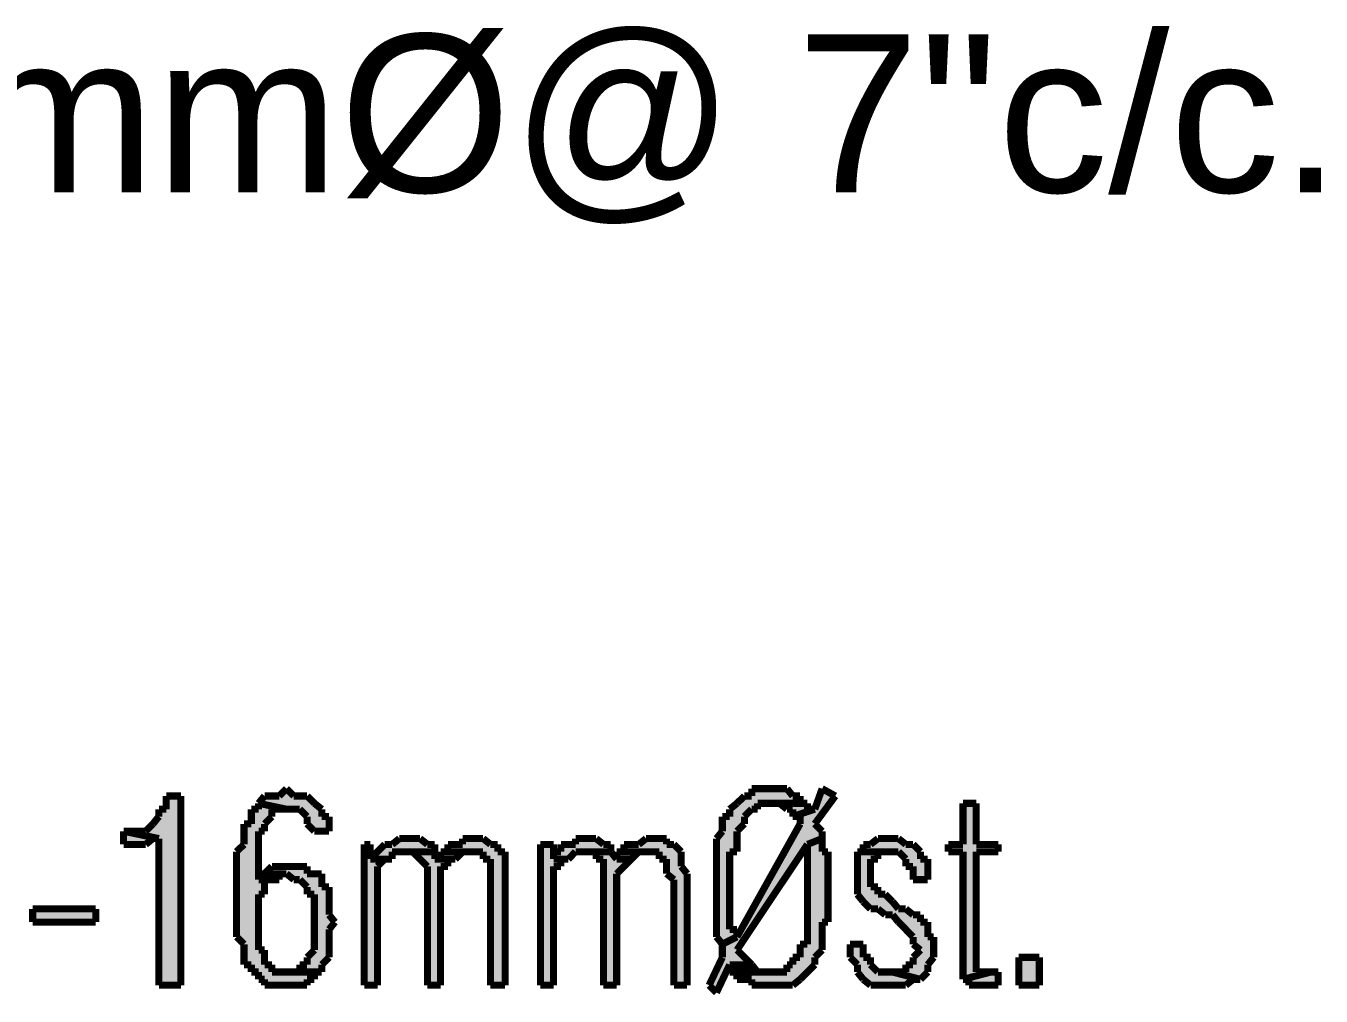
# Model space of a CAD drawing. Header units: millimetres. Extents: x 5 to 350, y 3 to 213.
# Drawn here: x 143.01 to 158.57, y 39.42 to 51.08 of the extents above; entities that cross this region are included whole.
import ezdxf

# ---------------------------------------------------------------- set-up
doc = ezdxf.new("R2010")
doc.units = ezdxf.units.MM
for name, color, linetype in [('H', 251, 'Continuous'), ('P', 255, 'Continuous'), ('T', 255, 'Continuous')]:
    doc.layers.add(name, color=color, linetype=linetype)
doc.styles.get("Standard").update_dxf_attribs({"font": 'arial.ttf'})

msp = doc.modelspace()

# ---------------------------------------------------------------- hatches: boundary and pattern name
at = {"layer": 'H', "linetype": 'Continuous'}
for points in [[(146.473, 41.398), (146.385, 41.487), (146.385, 41.575), (146.297, 41.663), (146.138, 41.663), (145.803, 41.734), (145.874, 41.822), (146.05, 41.822), (146.138, 41.91), (146.226, 41.822), (146.385, 41.822), (146.562, 41.663), (146.562, 41.575), (146.65, 41.575), (146.65, 41.398), (146.473, 41.398)], [(151.306, 39.458), (151.218, 39.546), (151.377, 39.882), (151.377, 40.04), (151.553, 40.128), (152.312, 41.487), (152.312, 41.575), (152.224, 41.575), (152.488, 41.663), (152.576, 41.91), (152.735, 41.822), (152.488, 41.487), (152.576, 41.398), (152.576, 41.31), (152.4, 41.24), (151.553, 39.97), (151.73, 39.793), (151.465, 39.793), (151.306, 39.458)], [(151.377, 40.04), (151.306, 40.128), (151.306, 41.31), (151.377, 41.398), (151.377, 41.575), (151.465, 41.575), (151.465, 41.663), (151.642, 41.822), (151.73, 41.822), (151.73, 41.91), (152.153, 41.91), (152.224, 41.822), (152.312, 41.822), (152.312, 41.734), (151.8, 41.734), (151.8, 41.663), (151.73, 41.663), (151.642, 41.575), (151.642, 41.487), (151.553, 41.398), (151.553, 41.152), (151.465, 41.152), (151.465, 40.217), (151.553, 40.217), (151.553, 40.128), (151.377, 40.04)], [(144.604, 39.546), (144.604, 41.31), (144.18, 41.398), (144.445, 41.398), (144.604, 41.575), (144.604, 41.663), (144.692, 41.663), (144.692, 41.822), (144.868, 41.822), (144.868, 39.546), (144.604, 39.546)], [(145.874, 39.546), (145.874, 39.617), (145.803, 39.617), (145.803, 39.705), (145.715, 39.705), (145.715, 39.793), (145.627, 39.793), (145.627, 40.04), (145.538, 40.128), (145.538, 41.152), (145.627, 41.24), (145.627, 41.487), (145.715, 41.487), (145.715, 41.663), (145.803, 41.663), (145.803, 41.734), (146.138, 41.663), (145.962, 41.663), (145.962, 41.575), (145.874, 41.487), (145.874, 41.398), (145.803, 41.398), (145.803, 40.816), (145.874, 40.816), (145.874, 40.64), (145.803, 40.64), (145.803, 39.97), (145.874, 39.97), (145.874, 39.793), (145.962, 39.793), (145.962, 39.705), (146.473, 39.705), (146.473, 39.617), (146.385, 39.617), (146.385, 39.546), (145.874, 39.546)], [(152.224, 41.575), (152.224, 41.663), (152.153, 41.663), (152.065, 41.734), (152.4, 41.734), (152.4, 41.663), (152.488, 41.663), (152.224, 41.575)], [(154.27, 39.617), (154.27, 41.152), (154.093, 41.152), (154.093, 41.24), (154.27, 41.24), (154.27, 41.734), (154.428, 41.734), (154.428, 41.24), (154.693, 41.24), (154.693, 41.152), (154.428, 41.152), (154.428, 39.705), (154.605, 39.705), (154.27, 39.617)], [(144.18, 41.24), (144.18, 41.398), (144.604, 41.31), (144.533, 41.31), (144.445, 41.24), (144.18, 41.24)], [(147.144, 41.063), (147.32, 41.24), (147.408, 41.24), (147.496, 41.31), (147.743, 41.31), (147.832, 41.24), (147.92, 41.24), (147.92, 41.152), (147.408, 41.152), (147.408, 41.063), (147.144, 41.063)], [(148.59, 39.546), (148.59, 41.063), (148.502, 41.063), (148.502, 41.152), (148.078, 41.152), (148.078, 41.24), (148.255, 41.24), (148.255, 41.31), (148.502, 41.31), (148.59, 41.24), (148.678, 41.24), (148.678, 41.152), (148.766, 41.152), (148.766, 39.546), (148.59, 39.546)], [(149.348, 41.063), (149.348, 41.152), (149.437, 41.152), (149.437, 41.24), (149.613, 41.24), (149.613, 41.31), (149.86, 41.31), (149.948, 41.24), (150.036, 41.24), (150.036, 41.152), (149.613, 41.152), (149.525, 41.063), (149.348, 41.063)], [(150.795, 39.546), (150.795, 40.816), (150.707, 40.887), (150.707, 41.063), (150.618, 41.063), (150.618, 41.152), (150.195, 41.152), (150.195, 41.24), (150.372, 41.24), (150.46, 41.31), (150.707, 41.31), (150.707, 41.24), (150.795, 41.24), (150.883, 41.152), (150.883, 40.975), (150.954, 40.887), (150.954, 39.546), (150.795, 39.546)], [(151.73, 39.546), (151.73, 39.617), (151.553, 39.617), (151.553, 39.705), (152.153, 39.705), (152.153, 39.793), (152.224, 39.793), (152.224, 39.882), (152.312, 39.882), (152.312, 40.04), (152.4, 40.04), (152.4, 41.24), (152.576, 41.31), (152.576, 41.152), (152.647, 41.152), (152.647, 40.305), (152.576, 40.305), (152.576, 39.97), (152.488, 39.882), (152.488, 39.793), (152.224, 39.546), (151.73, 39.546)], [(153.67, 40.816), (153.67, 40.975), (153.582, 40.975), (153.582, 41.063), (153.494, 41.152), (153.07, 41.152), (153.07, 41.24), (153.158, 41.24), (153.247, 41.31), (153.494, 41.31), (153.582, 41.24), (153.67, 41.24), (153.758, 41.152), (153.758, 41.063), (153.846, 41.063), (153.846, 40.816), (153.67, 40.816)], [(147.073, 39.546), (147.073, 41.24), (147.144, 41.24), (147.144, 41.063), (147.32, 41.063), (147.232, 40.975), (147.232, 39.546), (147.073, 39.546)], [(147.832, 39.546), (147.832, 40.975), (147.655, 41.152), (147.92, 41.152), (147.92, 41.063), (148.078, 41.063), (148.078, 40.975), (147.99, 40.975), (147.99, 39.546), (147.832, 39.546)], [(147.99, 41.063), (147.99, 41.152), (148.255, 41.152), (148.167, 41.063), (147.99, 41.063)], [(149.19, 39.546), (149.19, 41.24), (149.348, 41.24), (149.348, 41.063), (149.437, 41.063), (149.437, 40.975), (149.348, 40.975), (149.348, 39.546), (149.19, 39.546)], [(149.948, 39.546), (149.948, 41.063), (149.86, 41.063), (149.86, 41.152), (150.036, 41.152), (150.107, 41.063), (150.283, 41.063), (150.107, 40.887), (150.107, 39.546), (149.948, 39.546)], [(150.107, 41.063), (150.107, 41.152), (150.372, 41.152), (150.283, 41.063), (150.107, 41.063)], [(153.758, 39.617), (153.423, 39.705), (153.582, 39.705), (153.582, 39.793), (153.67, 39.793), (153.67, 39.882), (153.758, 39.97), (153.67, 40.04), (153.67, 40.128), (153.423, 40.393), (153.335, 40.393), (153.247, 40.464), (153.158, 40.464), (153, 40.64), (153, 41.152), (153.247, 41.152), (153.247, 41.063), (153.158, 41.063), (153.158, 40.728), (153.247, 40.728), (153.247, 40.64), (153.335, 40.64), (153.494, 40.464), (153.582, 40.464), (153.67, 40.393), (153.758, 40.393), (153.758, 40.305), (153.846, 40.305), (153.846, 40.128), (153.917, 40.128), (153.917, 39.882), (153.846, 39.793), (153.846, 39.705), (153.758, 39.617)], [(146.297, 39.705), (146.297, 39.793), (146.385, 39.793), (146.385, 39.882), (146.473, 39.97), (146.473, 40.64), (146.385, 40.64), (146.385, 40.728), (146.297, 40.816), (146.226, 40.816), (146.138, 40.887), (145.874, 40.887), (145.962, 40.975), (146.385, 40.975), (146.385, 40.887), (146.562, 40.887), (146.562, 40.728), (146.65, 40.728), (146.65, 40.393), (146.72, 40.305), (146.65, 40.217), (146.65, 39.882), (146.562, 39.793), (146.562, 39.705), (146.297, 39.705)], [(145.803, 40.816), (145.803, 40.887), (146.05, 40.887), (146.05, 40.816), (145.803, 40.816)], [(143.087, 40.305), (143.087, 40.464), (143.845, 40.464), (143.845, 40.305), (143.087, 40.305)], [(153.158, 39.546), (153, 39.705), (153, 39.793), (152.912, 39.882), (152.912, 40.04), (153.07, 40.04), (153.07, 39.882), (153.158, 39.882), (153.158, 39.793), (153.247, 39.705), (153.423, 39.705), (153.758, 39.617), (153.67, 39.617), (153.582, 39.546), (153.158, 39.546)], [(154.94, 39.546), (154.94, 39.882), (155.187, 39.882), (155.187, 39.546), (154.94, 39.546)], [(151.465, 39.705), (151.465, 39.793), (151.73, 39.793), (151.8, 39.705), (151.465, 39.705)], [(154.34, 39.546), (154.34, 39.617), (154.27, 39.617), (154.605, 39.705), (154.693, 39.705), (154.693, 39.546), (154.34, 39.546)]]:
    msp.add_hatch(color=256, dxfattribs=at).paths.add_polyline_path(points)

# ---------------------------------------------------------------- linework, layer by layer
at = {"layer": 'P', "const_width": 0.085}
for points in [[(146.138, 41.91), (146.05, 41.822)], [(146.226, 41.822), (146.138, 41.91)], [(151.8, 41.91), (151.73, 41.91)], [(151.73, 41.91), (151.73, 41.822)], [(151.888, 41.91), (151.8, 41.91)], [(151.977, 41.91), (151.888, 41.91)], [(152.065, 41.91), (151.977, 41.91)], [(152.153, 41.91), (152.065, 41.91)], [(152.065, 41.91), (152.065, 41.91)], [(152.224, 41.822), (152.153, 41.91)], [(152.576, 41.91), (152.488, 41.663)], [(152.735, 41.822), (152.576, 41.91)], [(144.868, 41.822), (144.692, 41.822)], [(144.692, 41.822), (144.692, 41.734)], [(144.692, 41.734), (144.692, 41.663)], [(144.868, 39.546), (144.868, 41.822)], [(145.874, 41.822), (145.803, 41.734)], [(145.803, 41.734), (145.803, 41.663)], [(146.138, 41.663), (145.803, 41.734)], [(145.803, 41.734), (146.138, 41.663)], [(145.962, 41.822), (145.874, 41.822)], [(146.05, 41.822), (145.962, 41.822)], [(146.297, 41.822), (146.226, 41.822)], [(146.385, 41.822), (146.297, 41.822)], [(146.473, 41.734), (146.385, 41.822)], [(146.562, 41.663), (146.473, 41.734)], [(151.553, 41.734), (151.465, 41.663)], [(151.642, 41.822), (151.553, 41.734)], [(151.73, 41.822), (151.642, 41.822)], [(151.8, 41.663), (151.8, 41.734)], [(151.8, 41.734), (151.888, 41.734)], [(151.888, 41.734), (151.977, 41.734)], [(152.4, 41.734), (151.977, 41.734)], [(151.977, 41.734), (152.065, 41.734)], [(151.977, 41.734), (152.4, 41.734)], [(152.065, 41.734), (152.153, 41.663)], [(152.312, 41.822), (152.224, 41.822)], [(152.312, 41.734), (152.312, 41.822)], [(152.4, 41.734), (152.312, 41.734)], [(152.4, 41.663), (152.4, 41.734)], [(152.488, 41.487), (152.735, 41.822)], [(154.428, 41.734), (154.27, 41.734)], [(154.27, 41.734), (154.27, 41.24)], [(154.428, 41.24), (154.428, 41.734)], [(144.604, 41.575), (144.533, 41.487)], [(144.692, 41.663), (144.604, 41.663)], [(144.604, 41.663), (144.604, 41.575)], [(145.803, 41.663), (145.715, 41.663)], [(145.715, 41.663), (145.715, 41.575)], [(145.715, 41.575), (145.715, 41.487)], [(145.874, 41.487), (145.962, 41.575)], [(145.962, 41.575), (145.962, 41.663)], [(145.962, 41.663), (146.05, 41.663)], [(146.05, 41.663), (146.138, 41.663)], [(146.138, 41.663), (146.138, 41.663)], [(146.138, 41.663), (146.226, 41.663)], [(146.226, 41.663), (146.297, 41.663)], [(146.297, 41.663), (146.385, 41.575)], [(146.385, 41.575), (146.385, 41.487)], [(146.562, 41.575), (146.562, 41.663)], [(146.65, 41.575), (146.562, 41.575)], [(146.65, 41.487), (146.65, 41.575)], [(151.465, 41.575), (151.377, 41.575)], [(151.377, 41.575), (151.377, 41.487)], [(151.465, 41.663), (151.465, 41.575)], [(151.642, 41.575), (151.73, 41.663)], [(151.642, 41.487), (151.642, 41.575)], [(151.73, 41.663), (151.8, 41.663)], [(152.153, 41.663), (152.224, 41.663)], [(152.224, 41.663), (152.224, 41.575)], [(152.224, 41.575), (152.488, 41.663)], [(152.488, 41.663), (152.224, 41.575)], [(152.224, 41.575), (152.312, 41.575)], [(152.312, 41.575), (152.312, 41.487)], [(152.488, 41.663), (152.4, 41.663)], [(144.18, 41.398), (144.18, 41.24)], [(144.604, 41.31), (144.18, 41.398)], [(144.268, 41.398), (144.18, 41.398)], [(144.18, 41.398), (144.604, 41.31)], [(144.357, 41.398), (144.268, 41.398)], [(144.445, 41.398), (144.357, 41.398)], [(144.533, 41.487), (144.445, 41.398)], [(145.715, 41.487), (145.627, 41.487)], [(145.627, 41.487), (145.627, 41.398)], [(145.627, 41.398), (145.627, 41.31)], [(145.803, 41.31), (145.803, 41.398)], [(145.803, 41.398), (145.874, 41.398)], [(145.874, 41.398), (145.874, 41.487)], [(146.385, 41.487), (146.473, 41.398)], [(146.473, 41.398), (146.65, 41.398)], [(146.65, 41.398), (146.65, 41.487)], [(151.377, 41.398), (151.306, 41.31)], [(151.377, 41.487), (151.377, 41.398)], [(152.312, 41.487), (151.553, 40.128)], [(151.553, 41.398), (151.642, 41.487)], [(151.553, 41.31), (151.553, 41.398)], [(152.576, 41.398), (152.488, 41.487)], [(152.576, 41.31), (152.576, 41.398)], [(144.18, 41.24), (144.268, 41.24)], [(144.268, 41.24), (144.357, 41.24)], [(144.357, 41.24), (144.445, 41.24)], [(144.445, 41.24), (144.533, 41.31)], [(144.533, 41.31), (144.604, 41.31)], [(144.604, 41.31), (144.604, 41.31)], [(144.604, 41.31), (144.604, 39.546)], [(145.627, 41.24), (145.538, 41.152)], [(145.627, 41.31), (145.627, 41.24)], [(145.803, 41.24), (145.803, 41.31)], [(145.803, 41.152), (145.803, 41.24)], [(147.144, 41.24), (147.073, 41.24)], [(147.073, 41.24), (147.073, 39.546)], [(147.144, 41.063), (147.144, 41.24)], [(147.32, 41.24), (147.232, 41.152)], [(147.408, 41.24), (147.32, 41.24)], [(147.496, 41.31), (147.408, 41.24)], [(147.567, 41.31), (147.496, 41.31)], [(147.655, 41.31), (147.567, 41.31)], [(147.743, 41.31), (147.655, 41.31)], [(147.832, 41.24), (147.743, 41.31)], [(147.92, 41.24), (147.832, 41.24)], [(147.92, 41.152), (147.92, 41.24)], [(148.167, 41.24), (148.078, 41.24)], [(148.078, 41.24), (148.078, 41.152)], [(148.255, 41.24), (148.167, 41.24)], [(148.343, 41.31), (148.255, 41.31)], [(148.255, 41.31), (148.255, 41.24)], [(148.414, 41.31), (148.343, 41.31)], [(148.502, 41.31), (148.414, 41.31)], [(148.59, 41.24), (148.502, 41.31)], [(148.502, 41.31), (148.502, 41.31)], [(148.678, 41.24), (148.59, 41.24)], [(148.678, 41.152), (148.678, 41.24)], [(149.348, 41.24), (149.19, 41.24)], [(149.19, 41.24), (149.19, 39.546)], [(149.348, 41.063), (149.348, 41.24)], [(149.525, 41.24), (149.437, 41.24)], [(149.437, 41.24), (149.437, 41.152)], [(149.613, 41.24), (149.525, 41.24)], [(149.684, 41.31), (149.613, 41.31)], [(149.613, 41.31), (149.613, 41.24)], [(149.772, 41.31), (149.684, 41.31)], [(149.86, 41.31), (149.772, 41.31)], [(149.772, 41.31), (149.772, 41.31)], [(149.948, 41.24), (149.86, 41.31)], [(150.036, 41.24), (149.948, 41.24)], [(150.036, 41.152), (150.036, 41.24)], [(150.283, 41.24), (150.195, 41.24)], [(150.195, 41.24), (150.195, 41.152)], [(150.372, 41.24), (150.283, 41.24)], [(150.46, 41.31), (150.372, 41.24)], [(150.53, 41.31), (150.46, 41.31)], [(150.618, 41.31), (150.53, 41.31)], [(150.707, 41.31), (150.618, 41.31)], [(150.707, 41.24), (150.707, 41.31)], [(150.795, 41.24), (150.707, 41.24)], [(150.883, 41.152), (150.795, 41.24)], [(151.306, 41.31), (151.306, 41.24)], [(151.306, 41.24), (151.306, 41.152)], [(151.553, 41.24), (151.553, 41.31)], [(151.553, 39.97), (152.4, 41.24)], [(151.553, 41.152), (151.553, 41.24)], [(152.576, 41.31), (152.4, 41.24)], [(152.4, 41.24), (152.576, 41.31)], [(152.4, 41.24), (152.4, 41.152)], [(152.576, 41.24), (152.576, 41.31)], [(152.576, 41.152), (152.576, 41.24)], [(152.576, 41.24), (152.576, 41.24)], [(153.158, 41.24), (153.07, 41.24)], [(153.07, 41.24), (153.07, 41.152)], [(153.247, 41.31), (153.158, 41.24)], [(153.335, 41.31), (153.247, 41.31)], [(153.423, 41.31), (153.335, 41.31)], [(153.494, 41.31), (153.423, 41.31)], [(153.582, 41.24), (153.494, 41.31)], [(153.67, 41.24), (153.582, 41.24)], [(153.758, 41.152), (153.67, 41.24)], [(154.27, 41.24), (154.093, 41.24)], [(154.093, 41.24), (154.093, 41.152)], [(154.693, 41.24), (154.428, 41.24)], [(154.693, 41.152), (154.693, 41.24)], [(145.538, 41.152), (145.538, 41.063)], [(145.538, 41.063), (145.538, 40.975)], [(145.803, 41.063), (145.803, 41.152)], [(145.803, 40.975), (145.803, 41.063)], [(147.232, 41.152), (147.144, 41.063)], [(147.32, 41.063), (147.144, 41.063)], [(147.144, 41.063), (147.32, 41.063)], [(147.232, 40.975), (147.32, 41.063)], [(147.32, 41.063), (147.408, 41.063)], [(147.408, 41.063), (147.408, 41.152)], [(147.408, 41.152), (147.496, 41.152)], [(147.496, 41.152), (147.567, 41.152)], [(147.92, 41.152), (147.567, 41.152)], [(147.567, 41.152), (147.655, 41.152)], [(147.567, 41.152), (147.92, 41.152)], [(147.655, 41.152), (147.743, 41.063)], [(147.743, 41.063), (147.832, 40.975)], [(147.92, 41.063), (147.92, 41.152)], [(147.99, 41.063), (147.92, 41.063)], [(148.078, 41.152), (147.99, 41.152)], [(147.99, 41.152), (147.99, 41.063)], [(148.167, 41.063), (147.99, 41.063)], [(147.99, 41.063), (148.167, 41.063)], [(148.343, 41.152), (148.078, 41.152)], [(148.078, 41.152), (148.343, 41.152)], [(148.078, 40.975), (148.078, 41.063)], [(148.078, 41.063), (148.167, 41.063)], [(148.167, 41.063), (148.255, 41.152)], [(148.255, 41.152), (148.343, 41.152)], [(148.343, 41.152), (148.414, 41.152)], [(148.414, 41.152), (148.502, 41.152)], [(148.502, 41.152), (148.502, 41.063)], [(148.502, 41.063), (148.59, 41.063)], [(148.59, 41.063), (148.59, 40.975)], [(148.766, 41.152), (148.678, 41.152)], [(148.766, 41.063), (148.766, 41.152)], [(148.766, 40.975), (148.766, 41.063)], [(149.437, 41.152), (149.348, 41.152)], [(149.348, 41.152), (149.348, 41.063)], [(149.437, 41.063), (149.348, 41.063)], [(149.348, 41.063), (149.437, 41.063)], [(149.437, 40.975), (149.437, 41.063)], [(149.437, 41.063), (149.525, 41.063)], [(149.525, 41.063), (149.613, 41.152)], [(149.613, 41.152), (149.684, 41.152)], [(150.036, 41.152), (149.684, 41.152)], [(149.684, 41.152), (149.772, 41.152)], [(149.684, 41.152), (150.036, 41.152)], [(149.772, 41.152), (149.86, 41.152)], [(149.86, 41.152), (149.86, 41.063)], [(149.86, 41.063), (149.948, 41.063)], [(149.948, 41.063), (149.948, 40.975)], [(150.107, 41.063), (150.036, 41.152)], [(150.195, 41.152), (150.107, 41.152)], [(150.107, 41.152), (150.107, 41.063)], [(150.283, 41.063), (150.107, 41.063)], [(150.107, 41.063), (150.107, 41.063)], [(150.107, 41.063), (150.283, 41.063)], [(150.46, 41.152), (150.195, 41.152)], [(150.195, 41.152), (150.46, 41.152)], [(150.195, 40.975), (150.283, 41.063)], [(150.283, 41.063), (150.372, 41.152)], [(150.372, 41.152), (150.46, 41.152)], [(150.46, 41.152), (150.46, 41.152)], [(150.46, 41.152), (150.53, 41.152)], [(150.53, 41.152), (150.618, 41.152)], [(150.618, 41.152), (150.618, 41.063)], [(150.618, 41.063), (150.707, 41.063)], [(150.707, 41.063), (150.707, 40.975)], [(150.883, 41.063), (150.883, 41.152)], [(150.883, 40.975), (150.883, 41.063)], [(151.306, 41.152), (151.306, 41.063)], [(151.306, 41.063), (151.306, 40.975)], [(151.465, 41.063), (151.465, 41.152)], [(151.465, 41.152), (151.553, 41.152)], [(151.465, 40.975), (151.465, 41.063)], [(152.4, 41.152), (152.4, 41.063)], [(152.4, 41.063), (152.4, 40.975)], [(152.647, 41.152), (152.576, 41.152)], [(152.647, 41.063), (152.647, 41.152)], [(152.647, 40.975), (152.647, 41.063)], [(153.07, 41.152), (153, 41.152)], [(153, 41.152), (153, 41.063)], [(153, 41.063), (153, 40.975)], [(153.423, 41.152), (153.07, 41.152)], [(153.07, 41.152), (153.423, 41.152)], [(153.158, 40.975), (153.158, 41.063)], [(153.158, 41.063), (153.247, 41.063)], [(153.247, 41.063), (153.247, 41.152)], [(153.247, 41.152), (153.335, 41.152)], [(153.335, 41.152), (153.423, 41.152)], [(153.423, 41.152), (153.494, 41.152)], [(153.494, 41.152), (153.582, 41.063)], [(153.582, 41.063), (153.582, 40.975)], [(153.758, 41.063), (153.758, 41.152)], [(153.846, 41.063), (153.758, 41.063)], [(153.846, 40.975), (153.846, 41.063)], [(154.093, 41.152), (154.27, 41.152)], [(154.27, 41.152), (154.27, 39.97)], [(154.428, 39.97), (154.428, 41.152)], [(154.428, 41.152), (154.693, 41.152)], [(145.538, 40.975), (145.538, 40.887)], [(145.803, 40.887), (145.803, 40.975)], [(145.962, 40.975), (145.874, 40.887)], [(146.05, 40.975), (145.962, 40.975)], [(146.138, 40.975), (146.05, 40.975)], [(146.226, 40.975), (146.138, 40.975)], [(146.297, 40.975), (146.226, 40.975)], [(146.385, 40.975), (146.297, 40.975)], [(146.385, 40.887), (146.385, 40.975)], [(147.232, 40.887), (147.232, 40.975)], [(147.832, 40.975), (147.832, 40.887)], [(147.99, 40.887), (147.99, 40.975)], [(147.99, 40.975), (148.078, 40.975)], [(148.59, 40.975), (148.59, 40.887)], [(148.766, 40.887), (148.766, 40.975)], [(149.348, 40.887), (149.348, 40.975)], [(149.348, 40.975), (149.437, 40.975)], [(149.948, 40.975), (149.948, 40.887)], [(150.107, 40.887), (150.195, 40.975)], [(150.707, 40.975), (150.707, 40.887)], [(150.954, 40.887), (150.883, 40.975)], [(151.306, 40.975), (151.306, 40.887)], [(151.465, 40.887), (151.465, 40.975)], [(152.4, 40.975), (152.4, 40.887)], [(152.647, 40.887), (152.647, 40.975)], [(153, 40.975), (153, 40.887)], [(153.158, 40.887), (153.158, 40.975)], [(153.582, 40.975), (153.67, 40.975)], [(153.67, 40.975), (153.67, 40.887)], [(153.846, 40.887), (153.846, 40.975)], [(145.538, 40.887), (145.538, 40.816)], [(145.538, 40.816), (145.538, 40.728)], [(145.874, 40.887), (145.803, 40.887)], [(145.803, 40.887), (145.803, 40.816)], [(145.803, 40.816), (145.803, 40.887)], [(145.803, 40.816), (145.874, 40.816)], [(145.874, 40.816), (145.803, 40.816)], [(146.138, 40.887), (145.874, 40.887)], [(145.874, 40.887), (146.138, 40.887)], [(145.874, 40.816), (145.962, 40.816)], [(145.874, 40.728), (145.874, 40.816)], [(145.962, 40.816), (146.05, 40.816)], [(146.05, 40.816), (146.05, 40.887)], [(146.05, 40.887), (146.138, 40.887)], [(146.138, 40.887), (146.226, 40.816)], [(146.226, 40.816), (146.297, 40.816)], [(146.297, 40.816), (146.385, 40.728)], [(146.473, 40.887), (146.385, 40.887)], [(146.562, 40.887), (146.473, 40.887)], [(146.562, 40.816), (146.562, 40.887)], [(146.562, 40.728), (146.562, 40.816)], [(147.232, 39.546), (147.232, 40.887)], [(147.832, 40.887), (147.832, 40.816)], [(147.832, 40.816), (147.832, 40.728)], [(147.99, 39.546), (147.99, 40.887)], [(148.59, 40.887), (148.59, 40.816)], [(148.59, 40.816), (148.59, 40.728)], [(148.766, 40.816), (148.766, 40.887)], [(148.766, 40.728), (148.766, 40.816)], [(149.348, 39.546), (149.348, 40.887)], [(149.948, 40.887), (149.948, 40.816)], [(149.948, 40.816), (149.948, 40.728)], [(150.107, 39.546), (150.107, 40.887)], [(150.707, 40.887), (150.795, 40.816)], [(150.795, 40.816), (150.795, 40.728)], [(150.954, 40.816), (150.954, 40.887)], [(150.954, 40.728), (150.954, 40.816)], [(151.306, 40.887), (151.306, 40.816)], [(151.306, 40.816), (151.306, 40.728)], [(151.465, 40.816), (151.465, 40.887)], [(151.465, 40.728), (151.465, 40.816)], [(152.4, 40.887), (152.4, 40.816)], [(152.4, 40.816), (152.4, 40.728)], [(152.647, 40.816), (152.647, 40.887)], [(152.647, 40.728), (152.647, 40.816)], [(153, 40.887), (153, 40.816)], [(153, 40.816), (153, 40.728)], [(153.158, 40.816), (153.158, 40.887)], [(153.158, 40.728), (153.158, 40.816)], [(153.67, 40.887), (153.67, 40.816)], [(153.67, 40.816), (153.846, 40.816)], [(153.846, 40.816), (153.846, 40.887)], [(145.538, 40.728), (145.538, 40.64)], [(145.538, 40.64), (145.538, 40.552)], [(145.803, 40.552), (145.803, 40.64)], [(145.803, 40.64), (145.874, 40.64)], [(145.874, 40.64), (145.874, 40.728)], [(146.385, 40.728), (146.385, 40.64)], [(146.385, 40.64), (146.473, 40.64)], [(146.473, 40.64), (146.473, 40.552)], [(146.65, 40.728), (146.562, 40.728)], [(146.65, 40.64), (146.65, 40.728)], [(146.65, 40.552), (146.65, 40.64)], [(147.832, 40.728), (147.832, 39.546)], [(148.59, 40.728), (148.59, 39.546)], [(148.766, 39.546), (148.766, 40.728)], [(149.948, 40.728), (149.948, 39.546)], [(150.795, 40.728), (150.795, 39.546)], [(150.954, 39.546), (150.954, 40.728)], [(151.306, 40.728), (151.306, 40.64)], [(151.306, 40.64), (151.306, 40.552)], [(151.465, 40.64), (151.465, 40.728)], [(151.465, 40.552), (151.465, 40.64)], [(152.4, 40.728), (152.4, 40.64)], [(152.4, 40.64), (152.4, 40.552)], [(152.647, 40.64), (152.647, 40.728)], [(152.647, 40.552), (152.647, 40.64)], [(153, 40.728), (153, 40.64)], [(153, 40.64), (153.07, 40.552)], [(153.247, 40.728), (153.158, 40.728)], [(153.247, 40.64), (153.247, 40.728)], [(153.335, 40.64), (153.247, 40.64)], [(153.423, 40.552), (153.335, 40.64)], [(143.087, 40.305), (143.087, 40.464)], [(143.087, 40.464), (143.845, 40.464)], [(143.845, 40.464), (143.845, 40.305)], [(145.538, 40.552), (145.538, 40.464)], [(145.538, 40.464), (145.538, 40.393)], [(145.803, 40.464), (145.803, 40.552)], [(145.803, 40.393), (145.803, 40.464)], [(146.473, 40.552), (146.473, 40.464)], [(146.473, 40.464), (146.473, 40.393)], [(146.65, 40.464), (146.65, 40.552)], [(146.65, 40.393), (146.65, 40.464)], [(151.306, 40.552), (151.306, 40.464)], [(151.306, 40.464), (151.306, 40.393)], [(151.465, 40.464), (151.465, 40.552)], [(151.465, 40.393), (151.465, 40.464)], [(152.4, 40.552), (152.4, 40.464)], [(152.4, 40.464), (152.4, 40.393)], [(152.647, 40.464), (152.647, 40.552)], [(152.647, 40.393), (152.647, 40.464)], [(153.07, 40.552), (153.158, 40.464)], [(153.158, 40.464), (153.247, 40.464)], [(153.247, 40.464), (153.335, 40.393)], [(153.494, 40.464), (153.423, 40.552)], [(153.582, 40.464), (153.494, 40.464)], [(153.67, 40.393), (153.582, 40.464)], [(143.845, 40.305), (143.087, 40.305)], [(143.087, 40.305), (143.087, 40.305)], [(145.538, 40.393), (145.538, 40.305)], [(145.538, 40.305), (145.538, 40.217)], [(145.803, 40.305), (145.803, 40.393)], [(145.803, 40.217), (145.803, 40.305)], [(146.473, 40.393), (146.473, 40.305)], [(146.473, 40.305), (146.473, 40.217)], [(146.72, 40.305), (146.65, 40.393)], [(146.65, 40.217), (146.72, 40.305)], [(151.306, 40.393), (151.306, 40.305)], [(151.306, 40.305), (151.306, 40.217)], [(151.465, 40.305), (151.465, 40.393)], [(151.465, 40.217), (151.465, 40.305)], [(152.4, 40.393), (152.4, 40.305)], [(152.4, 40.305), (152.4, 40.217)], [(152.576, 40.217), (152.576, 40.305)], [(152.576, 40.305), (152.647, 40.305)], [(152.647, 40.305), (152.647, 40.393)], [(153.335, 40.393), (153.423, 40.393)], [(153.423, 40.393), (153.494, 40.305)], [(153.494, 40.305), (153.582, 40.217)], [(153.758, 40.393), (153.67, 40.393)], [(153.758, 40.305), (153.758, 40.393)], [(153.846, 40.305), (153.758, 40.305)], [(153.846, 40.217), (153.846, 40.305)], [(145.538, 40.217), (145.538, 40.128)], [(145.538, 40.128), (145.627, 40.04)], [(145.803, 40.128), (145.803, 40.217)], [(145.803, 40.04), (145.803, 40.128)], [(146.473, 40.217), (146.473, 40.128)], [(146.473, 40.128), (146.473, 40.04)], [(146.65, 40.128), (146.65, 40.217)], [(146.65, 40.04), (146.65, 40.128)], [(151.306, 40.217), (151.306, 40.128)], [(151.306, 40.128), (151.377, 40.04)], [(151.553, 40.128), (151.377, 40.04)], [(151.377, 40.04), (151.553, 40.128)], [(151.553, 40.217), (151.465, 40.217)], [(151.553, 40.128), (151.553, 40.217)], [(152.4, 40.217), (152.4, 40.128)], [(152.4, 40.128), (152.4, 40.04)], [(152.576, 40.128), (152.576, 40.217)], [(152.576, 40.04), (152.576, 40.128)], [(153.582, 40.217), (153.67, 40.128)], [(153.67, 40.128), (153.67, 40.04)], [(153.846, 40.128), (153.846, 40.217)], [(153.917, 40.128), (153.846, 40.128)], [(153.917, 40.04), (153.917, 40.128)], [(145.627, 40.04), (145.627, 39.97)], [(145.627, 39.97), (145.627, 39.882)], [(145.803, 39.97), (145.803, 40.04)], [(145.874, 39.97), (145.803, 39.97)], [(145.874, 39.882), (145.874, 39.97)], [(146.473, 39.97), (146.385, 39.882)], [(146.473, 40.04), (146.473, 39.97)], [(146.65, 39.97), (146.65, 40.04)], [(146.65, 39.882), (146.65, 39.97)], [(151.377, 40.04), (151.377, 39.97)], [(151.377, 39.97), (151.377, 39.882)], [(151.642, 39.882), (151.553, 39.97)], [(152.4, 40.04), (152.312, 40.04)], [(152.312, 40.04), (152.312, 39.97)], [(152.312, 39.97), (152.312, 39.882)], [(152.488, 39.882), (152.576, 39.97)], [(152.576, 39.97), (152.576, 40.04)], [(153.07, 40.04), (152.912, 40.04)], [(152.912, 40.04), (152.912, 39.97)], [(152.912, 39.97), (152.912, 39.882)], [(153.07, 39.97), (153.07, 40.04)], [(153.07, 39.882), (153.07, 39.97)], [(153.67, 40.04), (153.758, 39.97)], [(153.758, 39.97), (153.67, 39.882)], [(153.917, 39.97), (153.917, 40.04)], [(153.917, 39.882), (153.917, 39.97)], [(154.27, 39.97), (154.27, 39.882)], [(154.428, 39.882), (154.428, 39.97)], [(145.627, 39.882), (145.627, 39.793)], [(145.874, 39.793), (145.874, 39.882)], [(146.385, 39.882), (146.385, 39.793)], [(146.562, 39.793), (146.65, 39.882)], [(151.377, 39.882), (151.218, 39.546)], [(151.73, 39.793), (151.642, 39.882)], [(152.312, 39.882), (152.224, 39.882)], [(152.224, 39.882), (152.224, 39.793)], [(152.488, 39.793), (152.488, 39.882)], [(152.912, 39.882), (153, 39.793)], [(153.158, 39.882), (153.07, 39.882)], [(153.158, 39.793), (153.158, 39.882)], [(153.67, 39.882), (153.67, 39.793)], [(153.846, 39.793), (153.917, 39.882)], [(154.27, 39.882), (154.27, 39.793)], [(154.428, 39.793), (154.428, 39.882)], [(154.94, 39.546), (154.94, 39.882)], [(154.94, 39.882), (155.187, 39.882)], [(155.187, 39.882), (155.187, 39.546)], [(145.627, 39.793), (145.715, 39.793)], [(145.715, 39.793), (145.715, 39.705)], [(145.715, 39.705), (145.803, 39.705)], [(145.803, 39.705), (145.803, 39.617)], [(145.962, 39.793), (145.874, 39.793)], [(145.962, 39.705), (145.962, 39.793)], [(146.05, 39.705), (145.962, 39.705)], [(146.138, 39.705), (146.05, 39.705)], [(146.226, 39.705), (146.138, 39.705)], [(146.138, 39.705), (146.473, 39.705)], [(146.473, 39.705), (146.138, 39.705)], [(146.297, 39.705), (146.226, 39.705)], [(146.385, 39.793), (146.297, 39.793)], [(146.297, 39.793), (146.297, 39.705)], [(146.473, 39.705), (146.562, 39.705)], [(146.473, 39.617), (146.473, 39.705)], [(146.562, 39.705), (146.562, 39.793)], [(151.306, 39.458), (151.465, 39.793)], [(151.73, 39.793), (151.465, 39.793)], [(151.465, 39.793), (151.465, 39.705)], [(151.465, 39.793), (151.73, 39.793)], [(151.465, 39.705), (151.553, 39.705)], [(151.553, 39.705), (151.977, 39.705)], [(151.977, 39.705), (151.553, 39.705)], [(151.553, 39.705), (151.553, 39.617)], [(151.8, 39.705), (151.73, 39.793)], [(151.888, 39.705), (151.8, 39.705)], [(151.977, 39.705), (151.888, 39.705)], [(152.065, 39.705), (151.977, 39.705)], [(152.153, 39.705), (152.065, 39.705)], [(152.224, 39.793), (152.153, 39.793)], [(152.153, 39.793), (152.153, 39.705)], [(152.312, 39.617), (152.4, 39.705)], [(152.4, 39.705), (152.488, 39.793)], [(153, 39.793), (153, 39.705)], [(153, 39.705), (153.07, 39.617)], [(153.247, 39.705), (153.158, 39.793)], [(153.335, 39.705), (153.247, 39.705)], [(153.423, 39.705), (153.335, 39.705)], [(153.758, 39.617), (153.423, 39.705)], [(153.494, 39.705), (153.423, 39.705)], [(153.423, 39.705), (153.758, 39.617)], [(153.582, 39.705), (153.494, 39.705)], [(153.67, 39.793), (153.582, 39.793)], [(153.582, 39.793), (153.582, 39.705)], [(153.758, 39.617), (153.846, 39.705)], [(153.846, 39.705), (153.846, 39.793)], [(154.27, 39.793), (154.27, 39.705)], [(154.605, 39.705), (154.27, 39.617)], [(154.27, 39.705), (154.27, 39.617)], [(154.27, 39.617), (154.605, 39.705)], [(154.428, 39.705), (154.428, 39.793)], [(154.517, 39.705), (154.428, 39.705)], [(154.605, 39.705), (154.517, 39.705)], [(154.693, 39.705), (154.605, 39.705)], [(154.693, 39.546), (154.693, 39.705)], [(144.604, 39.546), (144.868, 39.546)], [(145.803, 39.617), (145.874, 39.617)], [(145.874, 39.617), (145.874, 39.546)], [(145.874, 39.546), (145.962, 39.546)], [(145.962, 39.546), (146.05, 39.546)], [(146.05, 39.546), (146.138, 39.546)], [(146.138, 39.546), (146.226, 39.546)], [(146.226, 39.546), (146.297, 39.546)], [(146.297, 39.546), (146.385, 39.546)], [(146.385, 39.546), (146.385, 39.617)], [(146.385, 39.617), (146.473, 39.617)], [(147.073, 39.546), (147.232, 39.546)], [(147.832, 39.546), (147.99, 39.546)], [(148.59, 39.546), (148.766, 39.546)], [(149.19, 39.546), (149.348, 39.546)], [(149.948, 39.546), (150.107, 39.546)], [(150.795, 39.546), (150.954, 39.546)], [(151.218, 39.546), (151.306, 39.458)], [(151.553, 39.617), (151.642, 39.617)], [(151.642, 39.617), (151.73, 39.617)], [(151.73, 39.617), (151.73, 39.546)], [(151.73, 39.546), (151.8, 39.546)], [(151.8, 39.546), (151.888, 39.546)], [(151.888, 39.546), (151.977, 39.546)], [(151.977, 39.546), (152.065, 39.546)], [(152.065, 39.546), (152.153, 39.546)], [(152.153, 39.546), (152.224, 39.546)], [(152.224, 39.546), (152.312, 39.617)], [(153.07, 39.617), (153.158, 39.546)], [(153.158, 39.546), (153.247, 39.546)], [(153.247, 39.546), (153.335, 39.546)], [(153.335, 39.546), (153.423, 39.546)], [(153.423, 39.546), (153.494, 39.546)], [(153.494, 39.546), (153.582, 39.546)], [(153.582, 39.546), (153.67, 39.617)], [(153.67, 39.617), (153.758, 39.617)], [(154.27, 39.617), (154.34, 39.617)], [(154.34, 39.617), (154.34, 39.546)], [(154.34, 39.546), (154.428, 39.546)], [(154.428, 39.546), (154.517, 39.546)], [(154.517, 39.546), (154.605, 39.546)], [(154.605, 39.546), (154.693, 39.546)], [(155.187, 39.546), (154.94, 39.546)], [(154.94, 39.546), (154.94, 39.546)]]:
    msp.add_lwpolyline(points, dxfattribs=at)

# ---------------------------------------------------------------- texts
at = {"layer": 'T', "insert": (139.4, 48.7), "char_height": 1.9, "attachment_point": 7}
msp.add_mtext('{\\fArial|b0|i0|c0|p18;10mmØ@ 7"c/c.}', dxfattribs=at)

doc.saveas('drawing.dxf')
